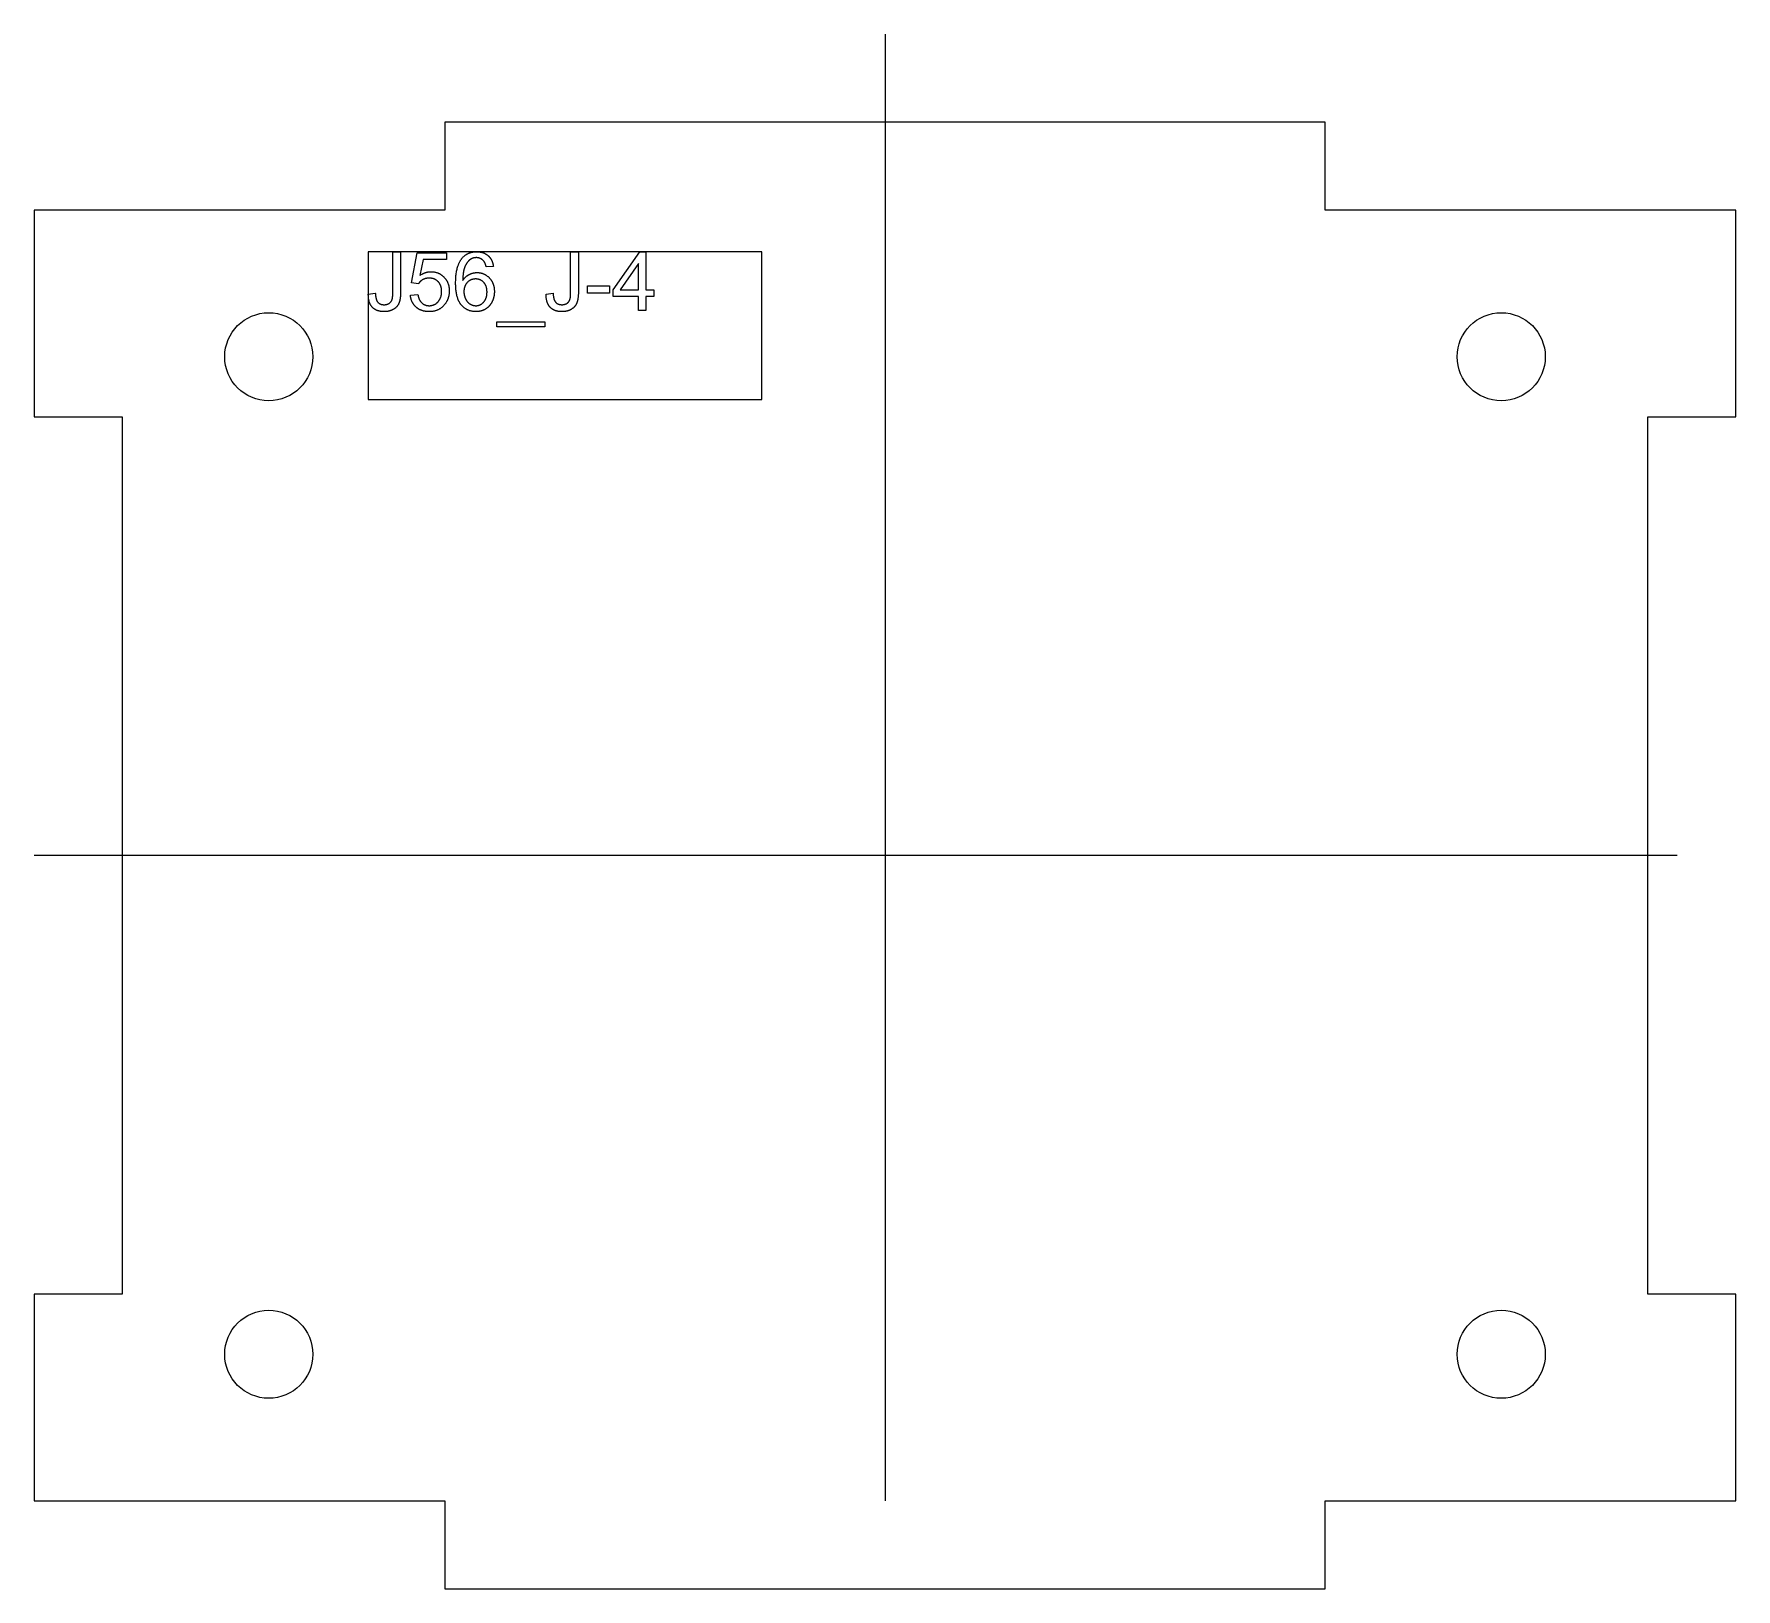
# Model space of a CAD drawing. Header units: millimetres. Extents: x 0 to 58, y -3 to 50.
import ezdxf

# ---------------------------------------------------------------- set-up
doc = ezdxf.new("R2010")
doc.units = ezdxf.units.MM
doc.layers.get('0').update_dxf_attribs({"linetype": 'CONTINUOUS'})

msp = doc.modelspace()

# ---------------------------------------------------------------- linework, layer by layer
for p, q in [((29, 50), (29, 0)), ((12.227, 41.194), (12.227, 42.572)), ((12.227, 42.572), (12.492, 42.572)), ((12.492, 42.572), (12.492, 41.209)), ((12.868, 41.517), (13.062, 42.544)), ((13.062, 42.544), (14.057, 42.544)), ((14.057, 42.544), (14.057, 42.31)), ((18.286, 41.194), (18.286, 42.572)), ((18.286, 42.572), (18.551, 42.572)), ((18.551, 42.572), (18.551, 41.209)), ((19.733, 41.276), (20.646, 42.572)), ((20.646, 42.572), (20.847, 42.572)), ((20.847, 42.572), (20.847, 41.276)), ((13.259, 42.31), (13.151, 41.772)), ((14.057, 42.31), (13.259, 42.31)), ((15.653, 42.082), (15.409, 42.063)), ((20.601, 42.178), (19.975, 41.276)), ((20.601, 41.276), (20.601, 42.178)), ((13.099, 41.487), (12.868, 41.517)), ((18.856, 41.172), (18.856, 41.419)), ((18.856, 41.419), (19.611, 41.419)), ((19.611, 41.419), (19.611, 41.172)), ((19.733, 41.051), (19.733, 41.276)), ((19.975, 41.276), (20.601, 41.276)), ((20.847, 41.276), (21.117, 41.276)), ((21.117, 41.276), (21.117, 41.051)), ((11.392, 41.139), (11.631, 41.172)), ((12.825, 41.096), (13.083, 41.117)), ((17.451, 41.139), (17.69, 41.172)), ((19.611, 41.172), (18.856, 41.172)), ((20.601, 41.051), (19.733, 41.051)), ((20.601, 40.572), (20.601, 41.051)), ((21.117, 41.051), (20.847, 41.051)), ((20.847, 41.051), (20.847, 40.572)), ((15.774, 40.017), (15.774, 40.194)), ((15.774, 40.194), (17.402, 40.194)), ((17.402, 40.194), (17.402, 40.017)), ((20.847, 40.572), (20.601, 40.572)), ((17.402, 40.017), (15.774, 40.017)), ((56, 22), (0, 22))]:
    msp.add_line(p, q)
for points in [[(14, 0), (14, -3), (44, -3), (44, 0), (58, 0), (58, 7.05), (55, 7.05), (55, 36.95), (58, 36.95), (58, 44), (44, 44), (44, 47), (14, 47), (14, 44), (0, 44), (0, 36.95), (3, 36.95), (3, 7.05), (0, 7.05), (0, 0)], [(11.387, 37.541), (24.803, 37.541), (24.803, 42.572), (11.387, 42.572)]]:
    msp.add_lwpolyline(points, close=True)
for centre in [(8, 39), (50, 39), (8, 5), (50, 5)]:
    msp.add_circle(centre, 1.5)
for points in [[(14.368, 41.508), (14.368, 42.087), (14.582, 42.351)], [(14.582, 42.351), (14.769, 42.58), (15.085, 42.58)], [(15.07, 42.378), (14.953, 42.378), (14.864, 42.313)], [(15.316, 42.273), (15.216, 42.378), (15.07, 42.378)], [(15.085, 42.58), (15.321, 42.58), (15.472, 42.448)], [(15.472, 42.448), (15.623, 42.315), (15.653, 42.082)], [(13.151, 41.772), (13.331, 41.898), (13.529, 41.898)], [(13.529, 41.898), (13.791, 41.898), (13.971, 41.716)], [(14.682, 42.066), (14.615, 41.903), (14.612, 41.603)], [(14.612, 41.603), (14.701, 41.738), (14.829, 41.804)], [(14.864, 42.313), (14.748, 42.228), (14.682, 42.066)], [(14.829, 41.804), (14.957, 41.869), (15.098, 41.869)], [(15.098, 41.869), (15.343, 41.869), (15.516, 41.688)], [(15.409, 42.063), (15.376, 42.208), (15.316, 42.273)], [(12.2, 40.944), (12.227, 41.022), (12.227, 41.194)], [(12.492, 41.209), (12.492, 40.958), (12.431, 40.82)], [(13.249, 41.627), (13.154, 41.573), (13.099, 41.487)], [(13.463, 41.681), (13.345, 41.681), (13.249, 41.627)], [(13.772, 41.559), (13.654, 41.681), (13.463, 41.681)], [(13.768, 40.873), (13.89, 41.007), (13.89, 41.228)], [(13.89, 41.228), (13.89, 41.438), (13.772, 41.559)], [(13.971, 41.716), (14.151, 41.535), (14.151, 41.25)], [(14.151, 41.25), (14.151, 40.978), (13.993, 40.781)], [(14.562, 40.763), (14.368, 40.989), (14.368, 41.508)], [(14.766, 41.533), (14.65, 41.414), (14.65, 41.22)], [(14.65, 41.22), (14.65, 41.093), (14.704, 40.977)], [(15.049, 41.652), (14.882, 41.652), (14.766, 41.533)], [(15.327, 41.533), (15.216, 41.652), (15.049, 41.652)], [(15.325, 40.865), (15.437, 40.991), (15.437, 41.206)], [(15.437, 41.206), (15.437, 41.414), (15.327, 41.533)], [(15.516, 41.688), (15.688, 41.508), (15.688, 41.221)], [(15.688, 41.221), (15.688, 41.033), (15.607, 40.871)], [(18.259, 40.944), (18.286, 41.022), (18.286, 41.194)], [(18.551, 41.209), (18.551, 40.958), (18.49, 40.82)], [(11.527, 40.689), (11.387, 40.841), (11.392, 41.139)], [(11.93, 40.538), (11.667, 40.538), (11.527, 40.689)], [(11.631, 41.172), (11.641, 40.943), (11.717, 40.858)], [(11.717, 40.858), (11.793, 40.774), (11.928, 40.774)], [(11.928, 40.774), (12.028, 40.774), (12.1, 40.819)], [(12.239, 40.61), (12.107, 40.538), (11.93, 40.538)], [(12.1, 40.819), (12.173, 40.865), (12.2, 40.944)], [(12.431, 40.82), (12.371, 40.682), (12.239, 40.61)], [(13.022, 40.69), (12.849, 40.843), (12.825, 41.096)], [(13.467, 40.538), (13.195, 40.538), (13.022, 40.69)], [(13.083, 41.117), (13.111, 40.929), (13.216, 40.834)], [(13.216, 40.834), (13.32, 40.74), (13.467, 40.74)], [(13.467, 40.74), (13.645, 40.74), (13.768, 40.873)], [(13.993, 40.781), (13.8, 40.538), (13.467, 40.538)], [(15.062, 40.538), (14.755, 40.538), (14.562, 40.763)], [(14.704, 40.977), (14.758, 40.861), (14.855, 40.8)], [(14.855, 40.8), (14.952, 40.74), (15.058, 40.74)], [(15.058, 40.74), (15.214, 40.74), (15.325, 40.865)], [(15.384, 40.624), (15.242, 40.538), (15.062, 40.538)], [(15.607, 40.871), (15.526, 40.71), (15.384, 40.624)], [(17.585, 40.689), (17.446, 40.841), (17.451, 41.139)], [(17.989, 40.538), (17.725, 40.538), (17.585, 40.689)], [(17.69, 41.172), (17.699, 40.943), (17.776, 40.858)], [(17.776, 40.858), (17.852, 40.774), (17.987, 40.774)], [(17.987, 40.774), (18.087, 40.774), (18.159, 40.819)], [(18.298, 40.61), (18.166, 40.538), (17.989, 40.538)], [(18.159, 40.819), (18.231, 40.865), (18.259, 40.944)], [(18.49, 40.82), (18.429, 40.682), (18.298, 40.61)]]:
    msp.add_open_spline(points, degree=2)

doc.saveas('drawing.dxf')
